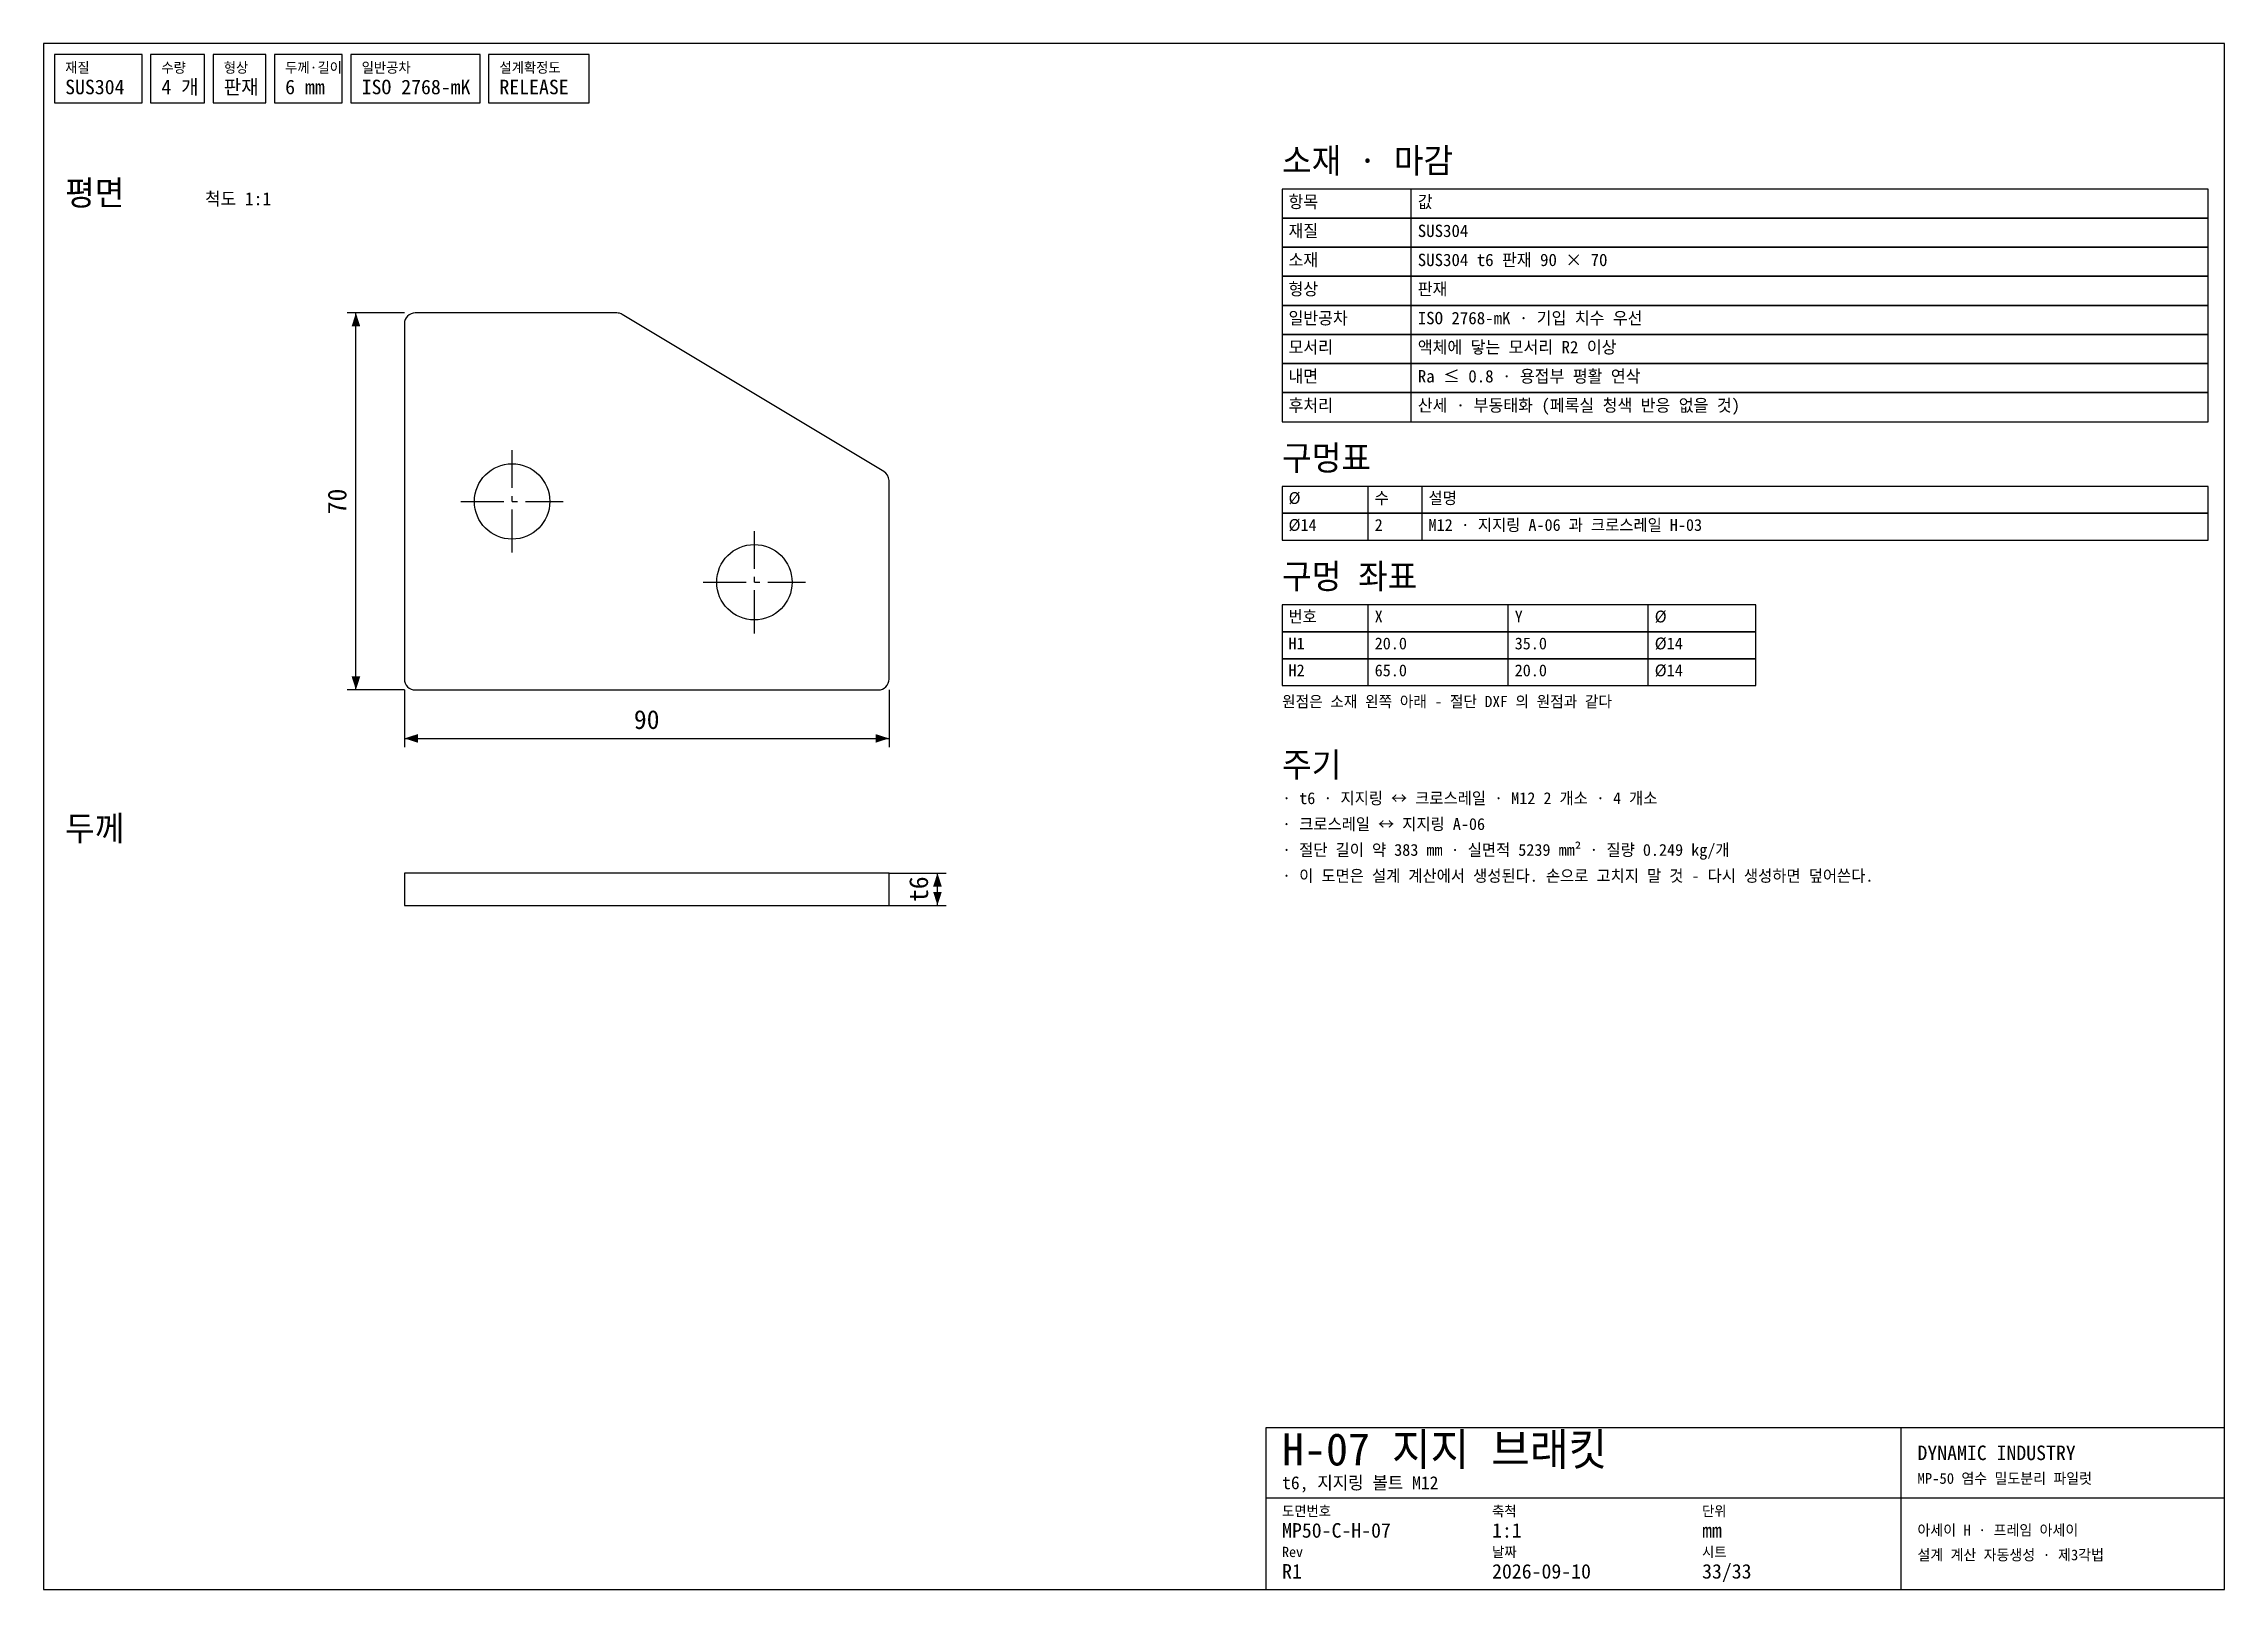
# Model space of a CAD drawing. Header units: millimetres. Extents: x 10 to 415, y 5 to 292.
import ezdxf
from ezdxf.enums import TextEntityAlignment as Align

# ---------------------------------------------------------------- set-up
doc = ezdxf.new("R2010")
doc.units = ezdxf.units.MM
doc.linetypes.add('CENTER', pattern=[12, 8, -1.5, 1, -1.5])
for name, color, linetype in [('CENTER', 2, 'CENTER'), ('CUT', 7, 'CONTINUOUS'), ('DIM', 3, 'CONTINUOUS'), ('FRAME', 7, 'CONTINUOUS'), ('HOLE', 7, 'CONTINUOUS'), ('NOTE', 8, 'CONTINUOUS'), ('TEXT', 3, 'CONTINUOUS')]:
    doc.layers.add(name, color=color, linetype=linetype)

msp = doc.modelspace()

# ---------------------------------------------------------------- linework, layer by layer
at = {"layer": 'CENTER'}
for p, q in [((97, 197.5), (97, 216.5)), ((87.5, 207), (106.5, 207)), ((142, 182.5), (142, 201.5)), ((132.5, 192), (151.5, 192))]:
    msp.add_line(p, q, dxfattribs=at)
at = {"layer": 'CUT'}
msp.add_lwpolyline([(77, 174, 0.414214), (79, 172), (165, 172, 0.414214), (167, 174), (167, 210.867619, 0.263447), (166.028992, 212.582605), (117.475024, 241.714986, 0.135933), (116.446032, 242), (79, 242, 0.414214), (77, 240)], format="xyb", close=True, dxfattribs=at)
msp.add_lwpolyline([(77, 132), (167, 132), (167, 138), (77, 138)], close=True, dxfattribs=at)
at = {"layer": 'DIM'}
for p, q in [((77, 242), (66.4, 242)), ((68, 172), (68, 242)), ((77, 172), (66.4, 172)), ((77, 172), (77, 161.4)), ((167, 172), (167, 161.4)), ((77, 163), (167, 163)), ((167, 138), (177.6, 138)), ((176, 132), (176, 138)), ((167, 132), (177.6, 132))]:
    msp.add_line(p, q, dxfattribs=at)
for points in [[(68, 242), (67.2, 239.5), (68.8, 239.5)], [(68, 172), (68.8, 174.5), (67.2, 174.5)], [(77, 163), (79.5, 162.2), (79.5, 163.8)], [(167, 163), (164.5, 163.8), (164.5, 162.2)], [(176, 138), (175.2, 135.5), (176.8, 135.5)], [(176, 132), (176.8, 134.5), (175.2, 134.5)]]:
    msp.add_solid(points, dxfattribs=at)
at = {"layer": 'FRAME'}
for p, q in [((264, 259.6), (264, 265)), ((264, 254.2), (264, 259.6)), ((264, 248.8), (264, 254.2)), ((264, 243.4), (264, 248.8)), ((264, 238), (264, 243.4)), ((264, 232.6), (264, 238)), ((264, 227.2), (264, 232.6)), ((264, 221.8), (264, 227.2)), ((256, 204.8), (256, 209.8)), ((266, 204.8), (266, 209.8)), ((256, 199.8), (256, 204.8)), ((266, 199.8), (266, 204.8)), ((256, 182.8), (256, 187.8)), ((282, 182.8), (282, 187.8)), ((308, 182.8), (308, 187.8)), ((256, 177.8), (256, 182.8)), ((282, 177.8), (282, 182.8)), ((308, 177.8), (308, 182.8)), ((256, 172.8), (256, 177.8)), ((282, 172.8), (282, 177.8)), ((308, 172.8), (308, 177.8)), ((355, 5), (355, 35)), ((237, 22), (415, 22))]:
    msp.add_line(p, q, dxfattribs=at)
for points in [[(10, 5), (415, 5), (415, 292), (10, 292)], [(12, 281), (28.275248, 281), (28.275248, 290), (12, 290)], [(29.875248, 281), (39.860144, 281), (39.860144, 290), (29.875248, 290)], [(41.460144, 281), (51.260144, 281), (51.260144, 290), (41.460144, 290)], [(52.860144, 281), (65.468144, 281), (65.468144, 290), (52.860144, 290)], [(67.068144, 281), (91.051568, 281), (91.051568, 290), (67.068144, 290)], [(92.651568, 281), (111.297632, 281), (111.297632, 290), (92.651568, 290)], [(240, 259.6), (412, 259.6), (412, 265), (240, 265)], [(240, 254.2), (412, 254.2), (412, 259.6), (240, 259.6)], [(240, 248.8), (412, 248.8), (412, 254.2), (240, 254.2)], [(240, 243.4), (412, 243.4), (412, 248.8), (240, 248.8)], [(240, 238), (412, 238), (412, 243.4), (240, 243.4)], [(240, 232.6), (412, 232.6), (412, 238), (240, 238)], [(240, 227.2), (412, 227.2), (412, 232.6), (240, 232.6)], [(240, 221.8), (412, 221.8), (412, 227.2), (240, 227.2)], [(240, 204.8), (412, 204.8), (412, 209.8), (240, 209.8)], [(240, 199.8), (412, 199.8), (412, 204.8), (240, 204.8)], [(240, 182.8), (328, 182.8), (328, 187.8), (240, 187.8)], [(240, 177.8), (328, 177.8), (328, 182.8), (240, 182.8)], [(240, 172.8), (328, 172.8), (328, 177.8), (240, 177.8)], [(237, 5), (415, 5), (415, 35), (237, 35)]]:
    msp.add_lwpolyline(points, close=True, dxfattribs=at)
at = {"layer": 'HOLE'}
for points in [[(90, 207, -1), (104, 207, -1)], [(135, 192, -1), (149, 192, -1)]]:
    msp.add_lwpolyline(points, format="xyb", close=True, dxfattribs=at)

# ---------------------------------------------------------------- texts
at = {"layer": 'DIM'}
for s, p in [('70', (66.25, 207)), ('t6', (174.25, 135))]:
    msp.add_text(s, height=3.5, rotation=90, dxfattribs=at).set_placement(p, align=Align.CENTER)
msp.add_text('90', height=3.5, dxfattribs=at).set_placement((122, 164.75), align=Align.CENTER)
at = {"layer": 'FRAME'}
for s, height, p in [('SUS304', 2.7, (14, 282.6)), ('4 개', 2.7, (31.875248, 282.6)), ('판재', 2.7, (43.460144, 282.6)), ('6 mm', 2.7, (54.860144, 282.6)), ('ISO 2768-mK', 2.7, (69.068144, 282.6)), ('RELEASE', 2.7, (94.651568, 282.6)), ('소재 · 마감', 4.6, (240, 268)), ('평면', 4.6, (14, 262)), ('항목', 2.3, (241.2, 261.495)), ('값', 2.3, (265.2, 261.495)), ('구멍표', 4.6, (240, 212.8)), ('Ø', 2.2, (241.2, 206.53)), ('수', 2.2, (257.2, 206.53)), ('설명', 2.2, (267.2, 206.53)), ('구멍 좌표', 4.6, (240, 190.8)), ('번호', 2.2, (241.2, 184.53)), ('X', 2.2, (257.2, 184.53)), ('Y', 2.2, (283.2, 184.53)), ('Ø', 2.2, (309.2, 184.53)), ('주기', 4.6, (240, 155.8)), ('두께', 4.6, (14, 144)), ('H-07 지지 브래킷', 6, (240, 28)), ('DYNAMIC INDUSTRY', 2.7, (358, 29))]:
    msp.add_text(s, height=height, dxfattribs=at).set_placement(p)
at = {"layer": 'NOTE'}
for s, height, p in [('원점은 소재 왼쪽 아래 - 절단 DXF 의 원점과 같다', 2.1, (240, 168.8)), ('· t6 · 지지링 ↔ 크로스레일 · M12 2 개소 · 4 개소', 2.2, (240, 150.8)), ('· 크로스레일 ↔ 지지링 A-06', 2.2, (240, 146)), ('· 절단 길이 약 383 mm · 실면적 5239 mm² · 질량 0.249 kg/개', 2.2, (240, 141.2)), ('· 이 도면은 설계 계산에서 생성된다. 손으로 고치지 말 것 - 다시 생성하면 덮어쓴다.', 2.2, (240, 136.4))]:
    msp.add_text(s, height=height, dxfattribs=at).set_placement(p)
at = {"layer": 'TEXT'}
for s, height, p in [('재질', 1.9, (14, 286.6)), ('수량', 1.9, (31.875248, 286.6)), ('형상', 1.9, (43.460144, 286.6)), ('두께·길이', 1.9, (54.860144, 286.6)), ('일반공차', 1.9, (69.068144, 286.6)), ('설계확정도', 1.9, (94.651568, 286.6)), ('척도 1:1', 2.4, (40, 262)), ('재질', 2.3, (241.2, 256.095)), ('SUS304', 2.3, (265.2, 256.095)), ('소재', 2.3, (241.2, 250.695)), ('SUS304 t6 판재 90 × 70', 2.3, (265.2, 250.695)), ('형상', 2.3, (241.2, 245.295)), ('판재', 2.3, (265.2, 245.295)), ('일반공차', 2.3, (241.2, 239.895)), ('ISO 2768-mK · 기입 치수 우선', 2.3, (265.2, 239.895)), ('모서리', 2.3, (241.2, 234.495)), ('액체에 닿는 모서리 R2 이상', 2.3, (265.2, 234.495)), ('내면', 2.3, (241.2, 229.095)), ('Ra ≤ 0.8 · 용접부 평활 연삭', 2.3, (265.2, 229.095)), ('후처리', 2.3, (241.2, 223.695)), ('산세 · 부동태화 (페록실 청색 반응 없을 것)', 2.3, (265.2, 223.695)), ('Ø14', 2.2, (241.2, 201.53)), ('2', 2.2, (257.2, 201.53)), ('M12 · 지지링 A-06 과 크로스레일 H-03', 2.2, (267.2, 201.53)), ('H1', 2.2, (241.2, 179.53)), ('20.0', 2.2, (257.2, 179.53)), ('35.0', 2.2, (283.2, 179.53)), ('Ø14', 2.2, (309.2, 179.53)), ('H2', 2.2, (241.2, 174.53)), ('65.0', 2.2, (257.2, 174.53)), ('20.0', 2.2, (283.2, 174.53)), ('Ø14', 2.2, (309.2, 174.53)), ('t6, 지지링 볼트 M12', 2.4, (240, 23.6)), ('MP-50 염수 밀도분리 파일럿', 2, (358, 24.6)), ('도면번호', 1.9, (240, 18.6)), ('축척', 1.9, (279, 18.6)), ('단위', 1.9, (318, 18.6)), ('MP50-C-H-07', 2.7, (240, 14.6)), ('1:1', 2.7, (279, 14.6)), ('mm', 2.7, (318, 14.6)), ('아세이 H · 프레임 아세이', 2, (358, 15)), ('Rev', 1.9, (240, 11)), ('날짜', 1.9, (279, 11)), ('시트', 1.9, (318, 11)), ('설계 계산 자동생성 · 제3각법', 2, (358, 10.4)), ('R1', 2.7, (240, 7)), ('2026-09-10', 2.7, (279, 7)), ('33/33', 2.7, (318, 7))]:
    msp.add_text(s, height=height, dxfattribs=at).set_placement(p)

doc.saveas('drawing.dxf')
